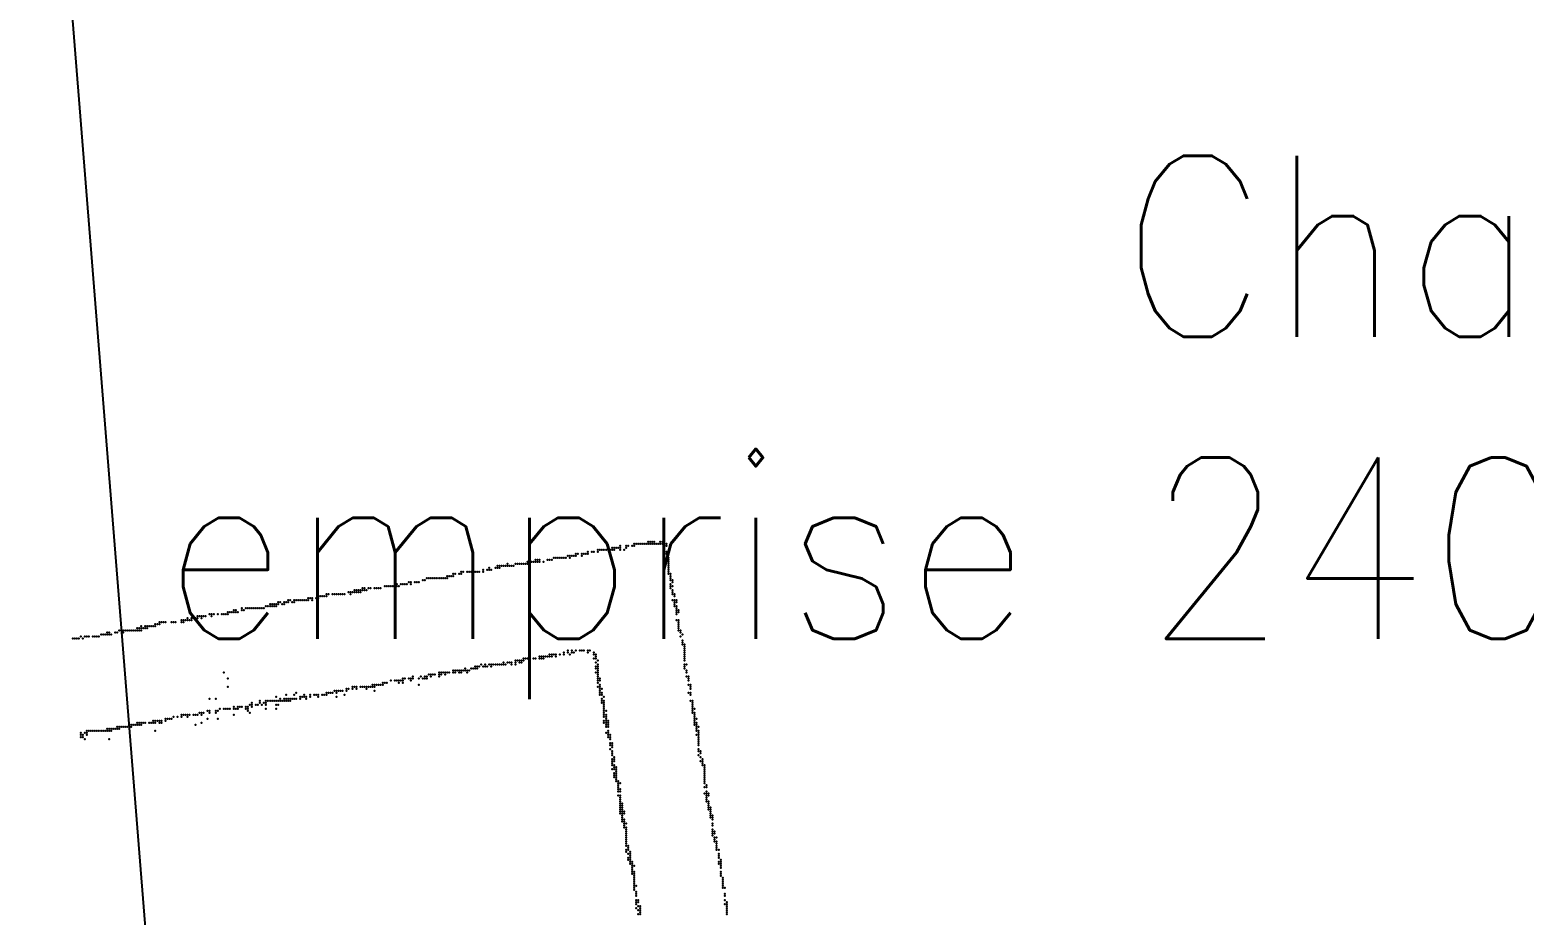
# Model space of a CAD drawing. Header units: metres. Extents: x -48 to 37.9, y -50 to 30.1.
# Drawn here: x 10.1 to 17.53, y 3.25 to 7.65 of the extents above; entities that cross this region are included whole.
import ezdxf

# ---------------------------------------------------------------- set-up
doc = ezdxf.new("R2010")
doc.units = ezdxf.units.M
for name, color, linetype in [('NAVVIS-EMPRISE', 5, 'Continuous'), ('NAVVIS-LABELS', 5, 'Continuous'), ('NAVVIS-NUAGE-0', 8, 'Continuous')]:
    doc.layers.add(name, color=color, linetype=linetype)
doc.styles.add('textstyle3', font='')
doc.styles.get('textstyle3').set_extended_font_data('Standard')

msp = doc.modelspace()

# ---------------------------------------------------------------- linework, layer by layer
at = {"layer": 'NAVVIS-EMPRISE'}
msp.add_lwpolyline([(10.1025, 10.3454), (11.1601, -2.8492), (29.2611, -1.2402), (28.3972, 11.776), (10.1025, 10.3454)], close=True, dxfattribs=at)
at = {"layer": 'NAVVIS-NUAGE-0'}
for p in [(12.876, 5.057), (12.876, 5.057), (12.896, 5.057), (12.906, 5.057), (12.906, 5.057), (12.926, 5.067), (12.926, 5.057), (12.926, 5.057), (12.926, 5.057), (12.936, 5.067), (12.936, 5.067), (12.936, 5.067), (12.936, 5.067), (12.946, 5.067), (12.956, 5.067), (12.956, 5.067), (12.956, 5.067), (12.956, 5.067), (12.966, 5.067), (12.966, 5.067), (12.966, 5.067), (12.976, 5.067), (12.976, 5.067), (12.976, 5.067), (12.986, 5.067), (12.986, 5.067), (12.996, 5.077), (12.996, 5.077), (12.996, 5.067), (13.006, 5.077), (13.006, 5.067), (13.006, 5.067), (13.016, 5.077), (13.016, 5.077), (13.026, 5.077), (13.036, 5.087), (13.036, 5.077), (13.036, 5.067), (13.036, 5.067), (13.056, 5.067), (13.066, 5.087), (13.066, 5.077), (13.076, 5.087), (13.096, 5.087), (13.106, 5.097), (13.106, 5.097), (13.106, 5.097), (13.106, 5.087), (13.106, 5.087), (13.116, 5.097), (13.126, 5.097), (13.126, 5.097), (13.126, 5.097), (13.126, 5.097), (13.136, 5.097), (13.136, 5.097), (13.136, 5.097), (13.136, 5.097), (13.136, 5.097), (13.146, 5.097), (13.156, 5.097), (13.166, 5.097), (13.166, 5.097), (13.176, 5.107), (13.176, 5.097), (13.176, 5.097), (13.186, 5.107), (13.186, 5.107), (13.186, 5.097), (13.186, 5.097), (13.186, 5.097), (13.186, 5.097), (13.196, 5.107), (13.196, 5.097), (13.206, 5.107), (13.206, 5.107), (13.206, 5.097), (13.216, 5.097), (13.226, 5.097), (13.236, 5.107), (13.236, 5.107), (13.236, 5.097), (13.246, 5.107), (13.246, 5.097), (13.246, 5.097), (13.256, 5.097), (13.256, 5.087), (13.266, 5.097), (13.266, 5.087), (13.266, 5.057), (13.266, 5.057), (12.386, 4.977), (12.386, 4.977), (12.416, 4.977), (12.426, 4.987), (12.426, 4.977), (12.436, 4.987), (12.436, 4.987), (12.436, 4.977), (12.446, 4.987), (12.446, 4.987), (12.456, 4.987), (12.456, 4.987), (12.456, 4.987), (12.466, 4.987), (12.466, 4.987), (12.466, 4.987), (12.476, 4.997), (12.476, 4.987), (12.476, 4.987), (12.476, 4.987), (12.486, 4.987), (12.496, 4.987), (12.506, 4.987), (12.506, 4.987), (12.516, 4.997), (12.516, 4.997), (12.516, 4.997), (12.526, 4.997), (12.536, 4.997), (12.536, 4.997), (12.546, 4.997), (12.546, 4.997), (12.556, 4.997), (12.566, 4.997), (12.566, 4.997), (12.566, 4.997), (12.566, 4.997), (12.566, 4.997), (12.566, 4.997), (12.576, 5.007), (12.576, 4.997), (12.586, 4.997), (12.586, 4.997), (12.586, 4.997), (12.586, 4.997), (12.586, 4.997), (12.596, 5.007), (12.596, 5.007), (12.606, 5.007), (12.606, 5.007), (12.606, 5.007), (12.616, 5.017), (12.616, 5.007), (12.616, 5.007), (12.616, 5.007), (12.626, 5.017), (12.626, 5.007), (12.636, 5.017), (12.636, 5.017), (12.636, 5.007), (12.656, 5.007), (12.676, 5.017), (12.686, 5.017), (12.686, 5.017), (12.696, 5.017), (12.696, 5.017), (12.706, 5.027), (12.716, 5.027), (12.716, 5.027), (12.716, 5.027), (12.726, 5.027), (12.726, 5.027), (12.736, 5.027), (12.746, 5.027), (12.746, 5.027), (12.746, 5.027), (12.746, 5.027), (12.746, 5.027), (12.756, 5.027), (12.756, 5.027), (12.766, 5.027), (12.776, 5.037), (12.776, 5.037), (12.786, 5.037), (12.786, 5.037), (12.786, 5.027), (12.796, 5.037), (12.796, 5.037), (12.796, 5.037), (12.796, 5.037), (12.806, 5.037), (12.806, 5.037), (12.806, 5.037), (12.816, 5.047), (12.816, 5.047), (12.816, 5.047), (12.816, 5.047), (12.816, 5.037), (12.826, 5.047), (12.846, 5.047), (12.846, 5.047), (12.846, 5.047), (12.846, 5.037), (12.856, 5.047), (12.856, 5.047), (12.856, 5.047), (12.866, 5.047), (12.866, 5.047), (12.876, 5.047), (13.266, 5.047), (13.276, 5.027), (13.276, 5.027), (13.276, 5.027), (13.276, 5.017), (13.276, 5.017), (13.276, 5.007), (13.276, 4.997), (13.276, 4.997), (13.276, 4.997), (13.276, 4.987), (13.276, 4.977), (11.986, 4.907), (11.986, 4.907), (11.996, 4.907), (11.996, 4.907), (11.996, 4.907), (12.016, 4.907), (12.026, 4.907), (12.036, 4.907), (12.036, 4.907), (12.056, 4.917), (12.066, 4.917), (12.066, 4.917), (12.066, 4.917), (12.076, 4.927), (12.076, 4.927), (12.086, 4.927), (12.096, 4.927), (12.096, 4.927), (12.096, 4.927), (12.106, 4.927), (12.116, 4.927), (12.116, 4.927), (12.116, 4.927), (12.126, 4.927), (12.126, 4.927), (12.136, 4.927), (12.136, 4.927), (12.146, 4.927), (12.146, 4.927), (12.146, 4.927), (12.156, 4.927), (12.156, 4.927), (12.166, 4.927), (12.166, 4.927), (12.176, 4.937), (12.176, 4.927), (12.176, 4.927), (12.176, 4.927), (12.176, 4.927), (12.186, 4.937), (12.196, 4.937), (12.196, 4.937), (12.196, 4.937), (12.206, 4.947), (12.206, 4.937), (12.206, 4.937), (12.216, 4.947), (12.236, 4.947), (12.236, 4.947), (12.236, 4.947), (12.246, 4.957), (12.246, 4.947), (12.256, 4.957), (12.256, 4.957), (12.256, 4.957), (12.276, 4.957), (12.276, 4.957), (12.276, 4.957), (12.276, 4.957), (12.276, 4.957), (12.276, 4.957), (12.276, 4.957), (12.286, 4.957), (12.286, 4.957), (12.286, 4.957), (12.286, 4.957), (12.296, 4.957), (12.306, 4.957), (12.316, 4.957), (12.316, 4.957), (12.316, 4.957), (12.316, 4.957), (12.316, 4.957), (12.316, 4.957), (12.316, 4.957), (12.326, 4.957), (12.326, 4.957), (12.336, 4.957), (12.336, 4.957), (12.336, 4.957), (12.336, 4.957), (12.356, 4.967), (12.356, 4.967), (12.356, 4.967), (12.356, 4.957), (12.376, 4.967), (12.386, 4.967), (12.396, 4.967), (12.396, 4.967), (13.276, 4.967), (13.276, 4.957), (13.276, 4.957), (13.276, 4.947), (13.286, 4.947), (13.286, 4.947), (13.286, 4.937), (13.286, 4.927), (13.286, 4.927), (13.286, 4.927), (13.286, 4.927), (13.286, 4.917), (13.286, 4.917), (13.296, 4.917), (13.296, 4.907), (11.536, 4.837), (11.536, 4.837), (11.546, 4.837), (11.546, 4.837), (11.556, 4.837), (11.566, 4.837), (11.566, 4.837), (11.566, 4.837), (11.576, 4.847), (11.576, 4.847), (11.576, 4.837), (11.576, 4.837), (11.586, 4.847), (11.586, 4.847), (11.586, 4.847), (11.606, 4.847), (11.616, 4.847), (11.616, 4.847), (11.616, 4.847), (11.626, 4.847), (11.626, 4.847), (11.636, 4.847), (11.636, 4.847), (11.636, 4.847), (11.636, 4.847), (11.646, 4.847), (11.646, 4.847), (11.656, 4.847), (11.656, 4.847), (11.656, 4.847), (11.666, 4.847), (11.666, 4.847), (11.686, 4.857), (11.696, 4.857), (11.696, 4.847), (11.706, 4.857), (11.706, 4.857), (11.706, 4.857), (11.706, 4.857), (11.716, 4.867), (11.716, 4.857), (11.726, 4.867), (11.726, 4.867), (11.726, 4.867), (11.726, 4.867), (11.726, 4.867), (11.726, 4.857), (11.726, 4.857), (11.736, 4.867), (11.736, 4.857), (11.746, 4.867), (11.746, 4.857), (11.746, 4.857), (11.756, 4.877), (11.756, 4.867), (11.756, 4.867), (11.766, 4.877), (11.766, 4.867), (11.776, 4.867), (11.776, 4.867), (11.776, 4.867), (11.776, 4.867), (11.776, 4.867), (11.786, 4.877), (11.796, 4.877), (11.816, 4.877), (11.816, 4.877), (11.816, 4.877), (11.816, 4.877), (11.826, 4.877), (11.836, 4.877), (11.846, 4.877), (11.866, 4.887), (11.866, 4.887), (11.866, 4.887), (11.876, 4.887), (11.886, 4.887), (11.886, 4.887), (11.886, 4.887), (11.886, 4.887), (11.896, 4.887), (11.906, 4.887), (11.906, 4.887), (11.916, 4.897), (11.916, 4.887), (11.916, 4.887), (11.916, 4.887), (11.916, 4.887), (11.926, 4.897), (11.926, 4.887), (11.926, 4.887), (11.926, 4.887), (11.936, 4.887), (11.946, 4.897), (11.956, 4.897), (11.966, 4.897), (11.966, 4.897), (11.966, 4.897), (11.976, 4.897), (11.976, 4.897), (11.976, 4.897), (11.996, 4.897), (13.286, 4.897), (13.286, 4.887), (13.286, 4.877), (13.286, 4.877), (13.296, 4.887), (13.296, 4.887), (13.296, 4.887), (13.296, 4.867), (13.296, 4.867), (13.296, 4.857), (13.296, 4.847), (13.296, 4.847), (13.306, 4.847), (13.306, 4.847), (13.306, 4.837), (11.086, 4.757), (11.086, 4.757), (11.096, 4.757), (11.096, 4.757), (11.096, 4.757), (11.106, 4.757), (11.116, 4.767), (11.116, 4.767), (11.116, 4.767), (11.116, 4.757), (11.116, 4.757), (11.116, 4.757), (11.126, 4.767), (11.126, 4.757), (11.126, 4.757), (11.136, 4.757), (11.136, 4.757), (11.156, 4.777), (11.156, 4.767), (11.156, 4.767), (11.156, 4.767), (11.166, 4.767), (11.176, 4.777), (11.186, 4.777), (11.196, 4.777), (11.196, 4.777), (11.196, 4.777), (11.196, 4.777), (11.196, 4.777), (11.196, 4.777), (11.206, 4.777), (11.206, 4.777), (11.206, 4.777), (11.216, 4.777), (11.216, 4.777), (11.226, 4.777), (11.226, 4.777), (11.236, 4.777), (11.236, 4.777), (11.236, 4.777), (11.236, 4.777), (11.236, 4.777), (11.236, 4.777), (11.236, 4.777), (11.246, 4.777), (11.246, 4.777), (11.246, 4.777), (11.256, 4.777), (11.256, 4.777), (11.266, 4.777), (11.276, 4.787), (11.276, 4.787), (11.276, 4.787), (11.276, 4.787), (11.276, 4.787), (11.276, 4.787), (11.286, 4.787), (11.286, 4.787), (11.286, 4.787), (11.296, 4.797), (11.296, 4.787), (11.296, 4.787), (11.296, 4.787), (11.306, 4.797), (11.306, 4.787), (11.316, 4.797), (11.316, 4.797), (11.316, 4.797), (11.316, 4.787), (11.316, 4.787), (11.316, 4.787), (11.316, 4.787), (11.316, 4.787), (11.326, 4.797), (11.326, 4.797), (11.326, 4.797), (11.326, 4.787), (11.326, 4.787), (11.336, 4.807), (11.336, 4.797), (11.336, 4.797), (11.346, 4.807), (11.356, 4.797), (11.356, 4.797), (11.366, 4.807), (11.366, 4.797), (11.376, 4.807), (11.386, 4.817), (11.386, 4.817), (11.386, 4.807), (11.386, 4.807), (11.386, 4.807), (11.386, 4.807), (11.386, 4.807), (11.386, 4.807), (11.386, 4.807), (11.396, 4.817), (11.406, 4.807), (11.406, 4.807), (11.416, 4.817), (11.416, 4.817), (11.416, 4.807), (11.426, 4.817), (11.426, 4.817), (11.426, 4.817), (11.426, 4.817), (11.436, 4.817), (11.436, 4.817), (11.446, 4.817), (11.446, 4.817), (11.446, 4.817), (11.446, 4.817), (11.456, 4.817), (11.456, 4.817), (11.456, 4.817), (11.456, 4.817), (11.456, 4.817), (11.456, 4.817), (11.456, 4.817), (11.456, 4.817), (11.456, 4.817), (11.466, 4.817), (11.466, 4.817), (11.466, 4.817), (11.476, 4.817), (11.476, 4.817), (11.486, 4.827), (11.486, 4.827), (11.486, 4.827), (11.486, 4.827), (11.486, 4.817), (11.486, 4.817), (11.496, 4.827), (11.506, 4.827), (11.506, 4.817), (11.526, 4.827), (11.526, 4.827), (11.526, 4.827), (11.536, 4.827), (11.536, 4.827), (11.536, 4.827), (11.536, 4.827), (11.536, 4.827), (13.296, 4.817), (13.306, 4.817), (13.306, 4.817), (13.306, 4.807), (13.306, 4.797), (13.306, 4.787), (13.306, 4.787), (13.316, 4.817), (13.316, 4.817), (13.316, 4.807), (13.316, 4.807), (13.316, 4.787), (13.316, 4.787), (13.316, 4.777), (13.316, 4.777), (13.316, 4.777), (13.316, 4.777), (13.316, 4.777), (13.316, 4.767), (13.316, 4.767), (13.316, 4.757), (13.326, 4.767), (13.326, 4.757), (10.656, 4.687), (10.676, 4.687), (10.686, 4.687), (10.696, 4.687), (10.696, 4.687), (10.706, 4.687), (10.706, 4.687), (10.706, 4.687), (10.706, 4.687), (10.706, 4.687), (10.716, 4.687), (10.726, 4.697), (10.726, 4.697), (10.726, 4.687), (10.736, 4.697), (10.736, 4.697), (10.746, 4.707), (10.746, 4.697), (10.746, 4.697), (10.746, 4.697), (10.746, 4.697), (10.756, 4.707), (10.766, 4.707), (10.776, 4.707), (10.776, 4.707), (10.776, 4.707), (10.776, 4.707), (10.806, 4.707), (10.806, 4.707), (10.816, 4.707), (10.816, 4.707), (10.816, 4.707), (10.826, 4.707), (10.856, 4.717), (10.856, 4.717), (10.856, 4.707), (10.856, 4.707), (10.856, 4.707), (10.856, 4.707), (10.866, 4.717), (10.866, 4.707), (10.876, 4.717), (10.876, 4.717), (10.886, 4.727), (10.886, 4.717), (10.896, 4.717), (10.906, 4.727), (10.906, 4.727), (10.906, 4.727), (10.906, 4.727), (10.906, 4.717), (10.916, 4.727), (10.916, 4.727), (10.916, 4.727), (10.916, 4.727), (10.916, 4.727), (10.926, 4.727), (10.926, 4.727), (10.926, 4.727), (10.926, 4.727), (10.926, 4.727), (10.926, 4.727), (10.926, 4.727), (10.936, 4.737), (10.936, 4.727), (10.946, 4.737), (10.956, 4.737), (10.956, 4.737), (10.956, 4.737), (10.956, 4.737), (10.956, 4.727), (10.966, 4.737), (10.966, 4.737), (10.976, 4.737), (10.976, 4.737), (10.996, 4.747), (10.996, 4.747), (10.996, 4.747), (10.996, 4.747), (11.006, 4.747), (11.006, 4.737), (11.016, 4.747), (11.016, 4.747), (11.036, 4.747), (11.036, 4.747), (11.056, 4.747), (11.056, 4.747), (11.056, 4.747), (11.056, 4.747), (11.056, 4.747), (11.066, 4.747), (11.076, 4.747), (11.076, 4.747), (11.086, 4.747), (11.086, 4.747), (13.316, 4.747), (13.316, 4.747), (13.316, 4.747), (13.316, 4.747), (13.316, 4.747), (13.316, 4.747), (13.316, 4.747), (13.316, 4.717), (13.326, 4.717), (13.326, 4.707), (13.326, 4.707), (13.326, 4.697), (13.326, 4.687), (10.316, 4.627), (10.316, 4.627), (10.326, 4.627), (10.326, 4.627), (10.336, 4.627), (10.336, 4.627), (10.346, 4.627), (10.346, 4.627), (10.356, 4.637), (10.366, 4.627), (10.376, 4.637), (10.386, 4.637), (10.386, 4.637), (10.396, 4.637), (10.396, 4.637), (10.416, 4.637), (10.416, 4.637), (10.426, 4.637), (10.426, 4.637), (10.426, 4.637), (10.436, 4.637), (10.446, 4.637), (10.446, 4.637), (10.456, 4.647), (10.456, 4.647), (10.456, 4.647), (10.466, 4.647), (10.476, 4.647), (10.476, 4.647), (10.476, 4.647), (10.486, 4.657), (10.486, 4.657), (10.486, 4.647), (10.486, 4.647), (10.486, 4.647), (10.496, 4.657), (10.496, 4.657), (10.496, 4.657), (10.496, 4.657), (10.496, 4.647), (10.496, 4.647), (10.506, 4.647), (10.526, 4.657), (10.536, 4.657), (10.536, 4.657), (10.536, 4.657), (10.536, 4.657), (10.536, 4.657), (10.546, 4.667), (10.556, 4.667), (10.566, 4.667), (10.566, 4.667), (10.566, 4.667), (10.566, 4.667), (10.566, 4.657), (10.576, 4.667), (10.576, 4.667), (10.576, 4.667), (10.576, 4.667), (10.576, 4.667), (10.586, 4.667), (10.586, 4.667), (10.586, 4.667), (10.596, 4.667), (10.596, 4.667), (10.596, 4.667), (10.606, 4.667), (10.606, 4.667), (10.606, 4.667), (10.606, 4.667), (10.616, 4.667), (10.616, 4.667), (10.616, 4.667), (10.616, 4.667), (10.616, 4.667), (10.626, 4.667), (10.626, 4.667), (10.636, 4.677), (10.636, 4.677), (10.636, 4.667), (10.636, 4.667), (10.646, 4.677), (10.646, 4.667), (10.656, 4.677), (10.656, 4.677), (10.656, 4.677), (10.656, 4.667), (10.666, 4.677), (10.666, 4.677), (10.666, 4.677), (10.676, 4.677), (10.676, 4.677), (10.686, 4.677), (13.326, 4.677), (13.326, 4.667), (13.326, 4.667), (13.336, 4.667), (13.336, 4.667), (13.336, 4.667), (13.336, 4.667), (13.336, 4.657), (13.336, 4.657), (13.336, 4.657), (13.336, 4.637), (13.346, 4.647), (13.346, 4.617), (13.346, 4.617), (13.346, 4.607), (12.636, 4.537), (12.636, 4.537), (12.646, 4.537), (12.646, 4.537), (12.656, 4.537), (12.666, 4.537), (12.666, 4.537), (12.676, 4.537), (12.676, 4.537), (12.676, 4.537), (12.676, 4.537), (12.676, 4.537), (12.676, 4.537), (12.686, 4.547), (12.686, 4.547), (12.686, 4.537), (12.696, 4.547), (12.696, 4.547), (12.696, 4.547), (12.696, 4.547), (12.696, 4.537), (12.706, 4.547), (12.716, 4.547), (12.716, 4.537), (12.736, 4.547), (12.756, 4.557), (12.756, 4.547), (12.756, 4.547), (12.756, 4.547), (12.776, 4.567), (12.776, 4.557), (12.776, 4.557), (12.786, 4.547), (12.796, 4.567), (12.796, 4.567), (12.796, 4.557), (12.806, 4.557), (12.816, 4.567), (12.816, 4.567), (12.836, 4.567), (12.836, 4.567), (12.836, 4.567), (12.836, 4.567), (12.846, 4.567), (12.846, 4.567), (12.846, 4.567), (12.846, 4.567), (12.846, 4.567), (12.856, 4.567), (12.856, 4.567), (12.856, 4.567), (12.876, 4.567), (12.876, 4.557), (12.886, 4.567), (12.906, 4.557), (12.906, 4.557), (12.906, 4.547), (12.916, 4.547), (12.916, 4.547), (12.916, 4.547), (12.916, 4.537), (13.346, 4.597), (13.346, 4.597), (13.356, 4.597), (13.356, 4.597), (13.356, 4.587), (13.356, 4.587), (13.356, 4.577), (13.356, 4.577), (13.356, 4.577), (13.356, 4.567), (13.356, 4.557), (13.356, 4.547), (13.356, 4.547), (13.356, 4.547), (13.356, 4.537), (13.356, 4.537), (13.356, 4.537), (13.356, 4.537), (11.066, 4.457), (12.136, 4.457), (12.136, 4.457), (12.136, 4.457), (12.146, 4.457), (12.156, 4.457), (12.166, 4.457), (12.176, 4.457), (12.176, 4.457), (12.176, 4.457), (12.176, 4.457), (12.176, 4.457), (12.176, 4.457), (12.186, 4.457), (12.186, 4.457), (12.186, 4.457), (12.206, 4.467), (12.206, 4.467), (12.206, 4.457), (12.206, 4.457), (12.216, 4.467), (12.216, 4.457), (12.216, 4.457), (12.226, 4.467), (12.236, 4.467), (12.236, 4.457), (12.246, 4.467), (12.246, 4.457), (12.256, 4.467), (12.266, 4.477), (12.266, 4.477), (12.266, 4.467), (12.266, 4.467), (12.276, 4.467), (12.276, 4.467), (12.276, 4.457), (12.286, 4.467), (12.296, 4.477), (12.306, 4.477), (12.316, 4.487), (12.316, 4.477), (12.316, 4.477), (12.316, 4.477), (12.316, 4.477), (12.326, 4.487), (12.326, 4.487), (12.326, 4.477), (12.326, 4.477), (12.336, 4.487), (12.346, 4.497), (12.356, 4.487), (12.356, 4.487), (12.356, 4.487), (12.366, 4.497), (12.366, 4.497), (12.366, 4.497), (12.366, 4.487), (12.376, 4.487), (12.386, 4.497), (12.396, 4.497), (12.396, 4.487), (12.406, 4.497), (12.406, 4.497), (12.406, 4.497), (12.416, 4.497), (12.426, 4.497), (12.426, 4.497), (12.426, 4.497), (12.436, 4.497), (12.446, 4.497), (12.446, 4.497), (12.456, 4.507), (12.456, 4.507), (12.456, 4.507), (12.456, 4.497), (12.466, 4.497), (12.466, 4.497), (12.466, 4.497), (12.466, 4.497), (12.476, 4.507), (12.476, 4.507), (12.486, 4.507), (12.496, 4.507), (12.496, 4.507), (12.496, 4.507), (12.496, 4.497), (12.516, 4.517), (12.516, 4.507), (12.516, 4.497), (12.526, 4.517), (12.526, 4.517), (12.526, 4.517), (12.536, 4.517), (12.536, 4.507), (12.546, 4.517), (12.546, 4.507), (12.556, 4.527), (12.556, 4.517), (12.556, 4.517), (12.566, 4.527), (12.566, 4.527), (12.566, 4.527), (12.566, 4.527), (12.566, 4.527), (12.576, 4.527), (12.586, 4.527), (12.586, 4.527), (12.606, 4.527), (12.606, 4.527), (12.606, 4.527), (12.616, 4.527), (12.616, 4.527), (12.636, 4.527), (12.636, 4.527), (12.646, 4.527), (12.656, 4.527), (12.906, 4.527), (12.916, 4.527), (12.916, 4.527), (12.916, 4.527), (12.916, 4.507), (12.916, 4.487), (12.916, 4.477), (12.916, 4.457), (12.926, 4.517), (12.926, 4.497), (12.926, 4.497), (12.926, 4.497), (12.926, 4.497), (12.926, 4.487), (12.926, 4.477), (12.926, 4.477), (12.926, 4.477), (12.926, 4.477), (12.926, 4.477), (12.926, 4.467), (12.926, 4.467), (12.926, 4.457), (12.926, 4.457), (12.926, 4.457), (12.926, 4.457), (12.926, 4.457), (13.356, 4.527), (13.356, 4.527), (13.356, 4.517), (13.356, 4.517), (13.356, 4.497), (13.356, 4.497), (13.356, 4.497), (13.356, 4.497), (13.356, 4.497), (13.356, 4.487), (13.356, 4.487), (13.356, 4.477), (13.366, 4.497), (13.366, 4.467), (13.366, 4.457), (13.366, 4.457), (13.366, 4.457), (13.366, 4.457), (11.086, 4.427), (11.086, 4.387), (11.706, 4.387), (11.716, 4.387), (11.726, 4.387), (11.746, 4.387), (11.746, 4.387), (11.746, 4.387), (11.746, 4.387), (11.746, 4.387), (11.756, 4.387), (11.766, 4.387), (11.766, 4.387), (11.766, 4.387), (11.776, 4.387), (11.776, 4.387), (11.786, 4.387), (11.796, 4.387), (11.796, 4.387), (11.806, 4.397), (11.806, 4.397), (11.806, 4.387), (11.816, 4.397), (11.816, 4.397), (11.816, 4.387), (11.826, 4.397), (11.836, 4.397), (11.846, 4.397), (11.856, 4.407), (11.856, 4.407), (11.856, 4.407), (11.856, 4.397), (11.866, 4.407), (11.876, 4.407), (11.896, 4.417), (11.896, 4.417), (11.916, 4.417), (11.926, 4.417), (11.926, 4.417), (11.926, 4.417), (11.936, 4.417), (11.936, 4.407), (11.946, 4.417), (11.946, 4.417), (11.956, 4.427), (11.956, 4.427), (11.956, 4.427), (11.956, 4.417), (11.956, 4.407), (11.966, 4.427), (11.986, 4.427), (11.986, 4.427), (11.996, 4.427), (11.996, 4.427), (11.996, 4.427), (11.996, 4.417), (12.006, 4.437), (12.006, 4.427), (12.006, 4.427), (12.006, 4.427), (12.006, 4.427), (12.036, 4.427), (12.036, 4.397), (12.046, 4.437), (12.056, 4.427), (12.066, 4.437), (12.066, 4.437), (12.066, 4.427), (12.076, 4.437), (12.076, 4.427), (12.076, 4.427), (12.086, 4.447), (12.086, 4.447), (12.096, 4.447), (12.096, 4.437), (12.106, 4.447), (12.106, 4.447), (12.106, 4.447), (12.106, 4.447), (12.106, 4.447), (12.116, 4.447), (12.116, 4.447), (12.136, 4.447), (12.136, 4.447), (12.136, 4.447), (12.136, 4.437), (12.146, 4.447), (12.166, 4.447), (12.926, 4.447), (12.926, 4.447), (12.926, 4.437), (12.926, 4.437), (12.926, 4.437), (12.926, 4.437), (12.926, 4.427), (12.926, 4.427), (12.926, 4.427), (12.926, 4.427), (12.926, 4.427), (12.926, 4.417), (12.926, 4.407), (12.926, 4.387), (12.926, 4.387), (12.936, 4.427), (12.936, 4.427), (12.936, 4.417), (12.936, 4.417), (12.936, 4.417), (12.936, 4.397), (12.936, 4.387), (12.936, 4.387), (13.366, 4.437), (13.376, 4.437), (13.376, 4.437), (13.376, 4.437), (13.376, 4.427), (13.376, 4.427), (13.376, 4.427), (13.376, 4.417), (13.376, 4.417), (13.376, 4.397), (13.386, 4.397), (13.386, 4.397), (13.386, 4.387), (13.386, 4.387), (13.386, 4.387), (10.996, 4.327), (11.026, 4.327), (11.246, 4.317), (11.276, 4.317), (11.286, 4.317), (11.296, 4.317), (11.306, 4.317), (11.316, 4.317), (11.316, 4.317), (11.316, 4.317), (11.326, 4.337), (11.326, 4.317), (11.336, 4.317), (11.346, 4.327), (11.346, 4.317), (11.346, 4.317), (11.356, 4.317), (11.356, 4.317), (11.366, 4.327), (11.366, 4.317), (11.376, 4.347), (11.376, 4.327), (11.376, 4.317), (11.376, 4.317), (11.386, 4.327), (11.386, 4.327), (11.386, 4.317), (11.396, 4.327), (11.396, 4.317), (11.406, 4.327), (11.406, 4.327), (11.406, 4.327), (11.416, 4.347), (11.416, 4.327), (11.426, 4.357), (11.426, 4.327), (11.446, 4.337), (11.446, 4.337), (11.446, 4.327), (11.456, 4.337), (11.456, 4.337), (11.466, 4.347), (11.466, 4.337), (11.476, 4.337), (11.476, 4.337), (11.476, 4.327), (11.496, 4.347), (11.496, 4.347), (11.496, 4.347), (11.496, 4.337), (11.516, 4.347), (11.526, 4.347), (11.526, 4.347), (11.526, 4.347), (11.536, 4.347), (11.536, 4.347), (11.536, 4.337), (11.556, 4.347), (11.556, 4.347), (11.566, 4.347), (11.576, 4.357), (11.576, 4.347), (11.586, 4.357), (11.586, 4.357), (11.586, 4.357), (11.586, 4.357), (11.596, 4.357), (11.596, 4.357), (11.606, 4.357), (11.606, 4.357), (11.606, 4.357), (11.606, 4.357), (11.616, 4.367), (11.626, 4.367), (11.626, 4.367), (11.626, 4.367), (11.626, 4.357), (11.626, 4.337), (11.636, 4.367), (11.636, 4.367), (11.636, 4.367), (11.636, 4.367), (11.636, 4.367), (11.636, 4.367), (11.646, 4.367), (11.646, 4.367), (11.646, 4.367), (11.656, 4.367), (11.656, 4.367), (11.666, 4.347), (11.666, 4.347), (11.676, 4.377), (11.676, 4.377), (11.676, 4.367), (11.676, 4.367), (11.686, 4.377), (11.686, 4.377), (11.706, 4.377), (11.726, 4.377), (11.776, 4.377), (11.816, 4.367), (12.936, 4.377), (12.936, 4.377), (12.936, 4.377), (12.936, 4.377), (12.936, 4.377), (12.936, 4.367), (12.936, 4.367), (12.936, 4.367), (12.936, 4.357), (12.936, 4.347), (12.946, 4.377), (12.946, 4.357), (12.946, 4.347), (12.946, 4.347), (12.946, 4.347), (12.946, 4.347), (12.946, 4.347), (12.946, 4.327), (12.946, 4.317), (12.946, 4.317), (12.946, 4.317), (12.956, 4.337), (12.956, 4.337), (12.956, 4.317), (13.376, 4.357), (13.386, 4.377), (13.386, 4.377), (13.386, 4.377), (13.386, 4.357), (13.386, 4.347), (13.386, 4.347), (13.386, 4.347), (13.386, 4.347), (13.386, 4.347), (13.386, 4.317), (13.386, 4.317), (13.396, 4.317), (13.396, 4.317), (10.816, 4.237), (10.836, 4.237), (10.836, 4.237), (10.836, 4.237), (10.856, 4.247), (10.856, 4.237), (10.856, 4.237), (10.866, 4.247), (10.866, 4.247), (10.876, 4.247), (10.886, 4.247), (10.886, 4.237), (10.896, 4.247), (10.896, 4.247), (10.896, 4.247), (10.896, 4.247), (10.896, 4.247), (10.916, 4.247), (10.926, 4.247), (10.926, 4.247), (10.926, 4.247), (10.936, 4.247), (10.936, 4.247), (10.936, 4.247), (10.946, 4.257), (10.956, 4.257), (10.956, 4.257), (10.956, 4.247), (10.966, 4.257), (10.966, 4.257), (10.986, 4.267), (10.996, 4.267), (10.996, 4.257), (10.996, 4.257), (10.996, 4.257), (11.026, 4.267), (11.026, 4.257), (11.036, 4.267), (11.036, 4.267), (11.036, 4.267), (11.046, 4.277), (11.046, 4.277), (11.066, 4.277), (11.066, 4.277), (11.066, 4.277), (11.076, 4.277), (11.086, 4.277), (11.086, 4.277), (11.096, 4.277), (11.096, 4.277), (11.116, 4.287), (11.116, 4.277), (11.116, 4.277), (11.116, 4.247), (11.126, 4.277), (11.126, 4.277), (11.136, 4.287), (11.136, 4.287), (11.136, 4.287), (11.136, 4.277), (11.146, 4.287), (11.156, 4.287), (11.156, 4.287), (11.176, 4.287), (11.176, 4.277), (11.186, 4.287), (11.186, 4.277), (11.186, 4.267), (11.196, 4.297), (11.196, 4.257), (11.206, 4.307), (11.206, 4.297), (11.206, 4.297), (11.206, 4.297), (11.206, 4.297), (11.206, 4.297), (11.206, 4.287), (11.226, 4.297), (11.236, 4.297), (11.246, 4.307), (11.256, 4.297), (11.266, 4.307), (11.266, 4.307), (11.276, 4.307), (11.276, 4.307), (11.276, 4.307), (11.276, 4.307), (11.276, 4.297), (11.276, 4.277), (11.326, 4.297), (11.326, 4.277), (11.336, 4.297), (12.946, 4.307), (12.946, 4.307), (12.946, 4.307), (12.946, 4.307), (12.956, 4.307), (12.956, 4.307), (12.956, 4.307), (12.956, 4.307), (12.956, 4.297), (12.956, 4.297), (12.956, 4.287), (12.956, 4.287), (12.956, 4.287), (12.956, 4.277), (12.956, 4.277), (12.956, 4.277), (12.956, 4.277), (12.956, 4.277), (12.956, 4.277), (12.956, 4.267), (12.956, 4.267), (12.956, 4.267), (12.956, 4.257), (12.956, 4.247), (12.956, 4.247), (12.956, 4.247), (12.956, 4.237), (12.956, 4.237), (12.966, 4.267), (12.966, 4.247), (12.966, 4.247), (12.966, 4.247), (12.966, 4.247), (12.966, 4.237), (12.966, 4.237), (13.396, 4.307), (13.396, 4.297), (13.396, 4.287), (13.396, 4.287), (13.396, 4.277), (13.396, 4.267), (13.396, 4.257), (13.406, 4.277), (13.406, 4.257), (13.406, 4.247), (13.406, 4.247), (13.406, 4.247), (13.406, 4.247), (13.406, 4.247), (13.406, 4.237), (10.386, 4.167), (10.386, 4.167), (10.386, 4.167), (10.386, 4.167), (10.396, 4.167), (10.406, 4.167), (10.406, 4.167), (10.416, 4.167), (10.416, 4.167), (10.416, 4.167), (10.426, 4.167), (10.426, 4.167), (10.436, 4.167), (10.436, 4.167), (10.436, 4.167), (10.446, 4.167), (10.456, 4.167), (10.456, 4.167), (10.456, 4.167), (10.466, 4.167), (10.476, 4.167), (10.486, 4.177), (10.486, 4.177), (10.486, 4.167), (10.496, 4.177), (10.496, 4.167), (10.496, 4.167), (10.496, 4.167), (10.506, 4.177), (10.506, 4.177), (10.506, 4.177), (10.506, 4.177), (10.506, 4.167), (10.516, 4.177), (10.526, 4.177), (10.526, 4.177), (10.526, 4.177), (10.536, 4.187), (10.536, 4.187), (10.536, 4.177), (10.536, 4.177), (10.536, 4.177), (10.536, 4.177), (10.546, 4.187), (10.546, 4.187), (10.546, 4.187), (10.546, 4.177), (10.556, 4.187), (10.566, 4.187), (10.566, 4.187), (10.566, 4.187), (10.566, 4.187), (10.566, 4.187), (10.576, 4.187), (10.586, 4.187), (10.586, 4.187), (10.596, 4.197), (10.596, 4.187), (10.596, 4.187), (10.606, 4.197), (10.606, 4.197), (10.606, 4.197), (10.606, 4.187), (10.616, 4.197), (10.616, 4.197), (10.626, 4.197), (10.626, 4.197), (10.626, 4.197), (10.626, 4.197), (10.636, 4.207), (10.636, 4.197), (10.646, 4.207), (10.646, 4.207), (10.646, 4.197), (10.656, 4.207), (10.656, 4.207), (10.656, 4.207), (10.656, 4.197), (10.666, 4.207), (10.666, 4.207), (10.676, 4.207), (10.676, 4.207), (10.676, 4.207), (10.676, 4.207), (10.696, 4.207), (10.696, 4.207), (10.696, 4.207), (10.696, 4.207), (10.706, 4.207), (10.706, 4.207), (10.716, 4.217), (10.716, 4.217), (10.716, 4.207), (10.726, 4.217), (10.726, 4.217), (10.726, 4.217), (10.726, 4.207), (10.726, 4.207), (10.726, 4.207), (10.726, 4.167), (10.736, 4.217), (10.736, 4.217), (10.736, 4.217), (10.746, 4.217), (10.746, 4.217), (10.746, 4.217), (10.746, 4.207), (10.756, 4.217), (10.756, 4.217), (10.756, 4.217), (10.756, 4.207), (10.776, 4.227), (10.776, 4.227), (10.776, 4.217), (10.776, 4.217), (10.786, 4.227), (10.796, 4.227), (10.806, 4.227), (10.806, 4.227), (10.806, 4.227), (10.926, 4.197), (10.956, 4.207), (10.986, 4.227), (11.036, 4.227), (12.956, 4.217), (12.956, 4.207), (12.966, 4.227), (12.966, 4.217), (12.966, 4.207), (12.966, 4.207), (12.966, 4.207), (12.966, 4.207), (12.966, 4.197), (12.966, 4.197), (12.966, 4.187), (12.976, 4.217), (12.976, 4.207), (12.976, 4.197), (12.976, 4.187), (12.976, 4.167), (12.976, 4.167), (13.406, 4.227), (13.406, 4.217), (13.406, 4.207), (13.406, 4.207), (13.406, 4.197), (13.416, 4.227), (13.416, 4.207), (13.416, 4.207), (13.416, 4.197), (13.416, 4.187), (13.416, 4.177), (13.416, 4.167), (13.416, 4.167), (13.416, 4.167), (13.416, 4.167), (13.426, 4.187), (13.426, 4.167), (13.426, 4.167), (10.356, 4.157), (10.356, 4.157), (10.356, 4.147), (10.356, 4.147), (10.356, 4.137), (10.366, 4.147), (10.366, 4.137), (10.376, 4.157), (10.376, 4.127), (10.386, 4.157), (10.386, 4.157), (10.386, 4.147), (10.496, 4.127), (12.966, 4.157), (12.966, 4.157), (12.976, 4.157), (12.976, 4.157), (12.976, 4.157), (12.976, 4.147), (12.976, 4.137), (12.986, 4.147), (12.986, 4.137), (12.986, 4.137), (12.986, 4.137), (12.986, 4.127), (12.986, 4.127), (12.986, 4.107), (12.986, 4.097), (12.986, 4.097), (12.986, 4.097), (12.996, 4.107), (12.996, 4.107), (12.996, 4.097), (12.996, 4.097), (12.996, 4.097), (12.996, 4.087), (12.996, 4.087), (12.996, 4.087), (13.416, 4.147), (13.426, 4.157), (13.426, 4.147), (13.426, 4.137), (13.426, 4.127), (13.426, 4.127), (13.426, 4.127), (13.426, 4.117), (13.426, 4.107), (13.426, 4.107), (13.426, 4.097), (13.426, 4.097), (12.986, 4.077), (12.996, 4.067), (12.996, 4.067), (12.996, 4.067), (12.996, 4.067), (12.996, 4.067), (12.996, 4.067), (12.996, 4.057), (12.996, 4.057), (12.996, 4.057), (12.996, 4.057), (12.996, 4.047), (12.996, 4.047), (12.996, 4.047), (12.996, 4.047), (12.996, 4.027), (12.996, 4.017), (13.006, 4.037), (13.006, 4.027), (13.006, 4.027), (13.006, 4.027), (13.006, 4.027), (13.006, 4.017), (13.006, 4.017), (13.426, 4.077), (13.426, 4.077), (13.426, 4.077), (13.426, 4.067), (13.426, 4.067), (13.426, 4.047), (13.436, 4.067), (13.436, 4.057), (13.436, 4.057), (13.436, 4.037), (13.436, 4.037), (13.436, 4.017), (13.446, 4.027), (13.446, 4.017), (12.996, 4.007), (12.996, 4.007), (12.996, 3.997), (12.996, 3.977), (13.006, 3.997), (13.006, 3.997), (13.006, 3.997), (13.006, 3.987), (13.006, 3.977), (13.006, 3.957), (13.006, 3.947), (13.006, 3.937), (13.016, 3.987), (13.016, 3.977), (13.016, 3.977), (13.016, 3.977), (13.016, 3.977), (13.016, 3.967), (13.016, 3.957), (13.016, 3.957), (13.016, 3.947), (13.016, 3.947), (13.016, 3.937), (13.446, 4.007), (13.446, 3.997), (13.446, 3.997), (13.446, 3.997), (13.446, 3.997), (13.456, 3.997), (13.456, 3.987), (13.456, 3.977), (13.456, 3.967), (13.456, 3.967), (13.456, 3.957), (13.456, 3.957), (13.456, 3.947), (13.456, 3.947), (13.456, 3.947), (13.456, 3.947), (13.456, 3.937), (13.016, 3.927), (13.016, 3.927), (13.016, 3.917), (13.016, 3.917), (13.026, 3.917), (13.026, 3.907), (13.026, 3.907), (13.026, 3.907), (13.026, 3.907), (13.026, 3.907), (13.026, 3.907), (13.026, 3.907), (13.026, 3.907), (13.026, 3.907), (13.026, 3.897), (13.026, 3.897), (13.026, 3.887), (13.026, 3.887), (13.026, 3.887), (13.026, 3.887), (13.026, 3.887), (13.026, 3.877), (13.026, 3.867), (13.036, 3.907), (13.036, 3.877), (13.036, 3.867), (13.036, 3.867), (13.456, 3.927), (13.456, 3.927), (13.456, 3.927), (13.456, 3.927), (13.456, 3.917), (13.456, 3.917), (13.456, 3.907), (13.456, 3.907), (13.456, 3.907), (13.456, 3.887), (13.466, 3.897), (13.466, 3.887), (13.466, 3.867), (13.466, 3.867), (13.026, 3.847), (13.036, 3.847), (13.036, 3.847), (13.036, 3.847), (13.036, 3.847), (13.036, 3.847), (13.036, 3.837), (13.036, 3.837), (13.036, 3.837), (13.036, 3.837), (13.036, 3.827), (13.036, 3.827), (13.036, 3.817), (13.036, 3.817), (13.036, 3.817), (13.036, 3.817), (13.036, 3.817), (13.036, 3.817), (13.036, 3.817), (13.036, 3.817), (13.036, 3.807), (13.036, 3.807), (13.036, 3.807), (13.036, 3.807), (13.036, 3.797), (13.046, 3.807), (13.046, 3.807), (13.046, 3.797), (13.046, 3.797), (13.456, 3.857), (13.456, 3.857), (13.466, 3.857), (13.466, 3.847), (13.466, 3.847), (13.466, 3.847), (13.466, 3.847), (13.466, 3.847), (13.466, 3.847), (13.466, 3.837), (13.466, 3.837), (13.466, 3.837), (13.466, 3.837), (13.466, 3.837), (13.466, 3.827), (13.466, 3.817), (13.476, 3.857), (13.476, 3.847), (13.476, 3.817), (13.476, 3.817), (13.476, 3.817), (13.476, 3.817), (13.476, 3.817), (13.476, 3.817), (13.476, 3.807), (13.476, 3.807), (13.476, 3.807), (13.476, 3.797), (13.476, 3.797), (13.476, 3.797), (13.036, 3.787), (13.036, 3.777), (13.036, 3.777), (13.036, 3.767), (13.036, 3.757), (13.046, 3.787), (13.046, 3.777), (13.046, 3.777), (13.046, 3.777), (13.046, 3.767), (13.046, 3.767), (13.046, 3.767), (13.046, 3.767), (13.046, 3.757), (13.046, 3.757), (13.046, 3.747), (13.046, 3.747), (13.046, 3.747), (13.046, 3.747), (13.046, 3.737), (13.046, 3.727), (13.046, 3.727), (13.046, 3.717), (13.056, 3.767), (13.056, 3.767), (13.056, 3.757), (13.056, 3.727), (13.056, 3.727), (13.056, 3.727), (13.056, 3.717), (13.056, 3.717), (13.056, 3.717), (13.476, 3.787), (13.476, 3.777), (13.476, 3.777), (13.486, 3.787), (13.486, 3.787), (13.486, 3.777), (13.486, 3.777), (13.486, 3.767), (13.486, 3.767), (13.486, 3.757), (13.486, 3.747), (13.486, 3.747), (13.486, 3.737), (13.496, 3.747), (13.496, 3.737), (13.496, 3.737), (13.496, 3.737), (13.496, 3.727), (13.056, 3.707), (13.056, 3.707), (13.056, 3.707), (13.056, 3.707), (13.056, 3.707), (13.056, 3.697), (13.056, 3.697), (13.056, 3.697), (13.056, 3.697), (13.056, 3.687), (13.066, 3.707), (13.066, 3.687), (13.066, 3.677), (13.066, 3.667), (13.066, 3.667), (13.066, 3.667), (13.066, 3.667), (13.066, 3.657), (13.066, 3.657), (13.066, 3.657), (13.066, 3.647), (13.066, 3.647), (13.496, 3.707), (13.496, 3.707), (13.496, 3.707), (13.496, 3.707), (13.496, 3.697), (13.496, 3.677), (13.496, 3.667), (13.496, 3.667), (13.496, 3.667), (13.496, 3.657), (13.496, 3.647), (13.496, 3.647), (13.496, 3.647), (13.496, 3.647), (13.506, 3.667), (13.506, 3.657), (13.506, 3.657), (13.066, 3.637), (13.066, 3.637), (13.066, 3.637), (13.066, 3.637), (13.066, 3.637), (13.066, 3.637), (13.066, 3.627), (13.066, 3.627), (13.066, 3.627), (13.066, 3.627), (13.066, 3.627), (13.066, 3.617), (13.066, 3.617), (13.066, 3.617), (13.066, 3.607), (13.066, 3.607), (13.066, 3.597), (13.066, 3.577), (13.066, 3.577), (13.066, 3.567), (13.076, 3.597), (13.076, 3.597), (13.076, 3.597), (13.076, 3.587), (13.076, 3.587), (13.076, 3.587), (13.076, 3.587), (13.076, 3.587), (13.076, 3.587), (13.076, 3.577), (13.076, 3.577), (13.086, 3.567), (13.506, 3.637), (13.506, 3.637), (13.506, 3.627), (13.506, 3.627), (13.506, 3.627), (13.506, 3.627), (13.506, 3.617), (13.516, 3.637), (13.516, 3.617), (13.516, 3.607), (13.516, 3.597), (13.516, 3.587), (13.516, 3.587), (13.516, 3.587), (13.516, 3.587), (13.516, 3.587), (13.516, 3.587), (13.516, 3.577), (13.516, 3.577), (13.516, 3.577), (13.526, 3.577), (13.526, 3.577), (13.076, 3.557), (13.076, 3.557), (13.076, 3.557), (13.076, 3.557), (13.076, 3.537), (13.076, 3.537), (13.076, 3.527), (13.086, 3.557), (13.086, 3.557), (13.086, 3.557), (13.086, 3.557), (13.086, 3.557), (13.086, 3.557), (13.086, 3.547), (13.086, 3.547), (13.086, 3.547), (13.086, 3.547), (13.086, 3.537), (13.086, 3.527), (13.086, 3.527), (13.086, 3.527), (13.086, 3.527), (13.086, 3.517), (13.086, 3.517), (13.086, 3.517), (13.086, 3.507), (13.096, 3.517), (13.096, 3.507), (13.096, 3.497), (13.106, 3.497), (13.106, 3.497), (13.526, 3.557), (13.526, 3.547), (13.526, 3.537), (13.526, 3.517), (13.526, 3.507), (13.536, 3.527), (13.536, 3.517), (13.536, 3.507), (13.536, 3.507), (13.536, 3.497), (13.536, 3.497), (13.536, 3.497), (13.536, 3.497), (13.536, 3.497), (13.096, 3.487), (13.096, 3.487), (13.096, 3.487), (13.096, 3.487), (13.096, 3.477), (13.096, 3.477), (13.096, 3.477), (13.096, 3.477), (13.096, 3.467), (13.096, 3.467), (13.096, 3.467), (13.096, 3.457), (13.096, 3.457), (13.106, 3.467), (13.106, 3.457), (13.106, 3.457), (13.106, 3.447), (13.106, 3.447), (13.106, 3.447), (13.106, 3.447), (13.106, 3.437), (13.106, 3.437), (13.106, 3.427), (13.106, 3.427), (13.106, 3.427), (13.106, 3.427), (13.106, 3.417), (13.106, 3.417), (13.106, 3.417), (13.106, 3.417), (13.106, 3.417), (13.536, 3.487), (13.536, 3.467), (13.536, 3.457), (13.536, 3.447), (13.536, 3.447), (13.546, 3.437), (13.546, 3.427), (13.546, 3.427), (13.546, 3.417), (13.546, 3.417), (13.106, 3.407), (13.106, 3.407), (13.106, 3.407), (13.106, 3.407), (13.106, 3.407), (13.106, 3.407), (13.106, 3.407), (13.106, 3.407), (13.106, 3.397), (13.106, 3.397), (13.106, 3.387), (13.106, 3.387), (13.106, 3.387), (13.106, 3.387), (13.106, 3.377), (13.106, 3.377), (13.106, 3.377), (13.106, 3.377), (13.116, 3.397), (13.116, 3.367), (13.116, 3.367), (13.116, 3.357), (13.116, 3.357), (13.116, 3.357), (13.116, 3.347), (13.116, 3.347), (13.546, 3.407), (13.546, 3.397), (13.546, 3.387), (13.556, 3.387), (13.556, 3.387), (13.556, 3.357), (13.556, 3.357), (13.556, 3.357), (13.556, 3.347), (13.556, 3.347), (13.556, 3.347), (13.556, 3.347), (13.116, 3.327), (13.116, 3.327), (13.116, 3.327), (13.116, 3.317), (13.116, 3.317), (13.116, 3.317), (13.116, 3.307), (13.116, 3.287), (13.126, 3.327), (13.126, 3.327), (13.126, 3.317), (13.126, 3.317), (13.126, 3.317), (13.126, 3.317), (13.126, 3.317), (13.126, 3.297), (13.126, 3.297), (13.126, 3.297), (13.126, 3.277), (13.126, 3.277), (13.126, 3.277), (13.126, 3.277), (13.136, 3.297), (13.136, 3.297), (13.136, 3.287), (13.136, 3.277), (13.136, 3.277), (13.136, 3.277), (13.556, 3.327), (13.556, 3.307), (13.566, 3.317), (13.566, 3.317), (13.566, 3.317), (13.566, 3.317), (13.566, 3.307), (13.566, 3.307), (13.566, 3.307), (13.566, 3.297), (13.566, 3.287), (13.566, 3.277), (13.566, 3.277), (13.566, 3.277), (13.566, 3.277), (13.126, 3.257), (13.126, 3.257), (13.136, 3.267), (13.136, 3.267), (13.136, 3.267), (13.136, 3.257), (13.136, 3.257), (13.566, 3.267), (13.566, 3.267), (13.566, 3.267), (13.566, 3.257)]:
    msp.add_point(p, dxfattribs=at)

# ---------------------------------------------------------------- texts
at = {"layer": 'NAVVIS-LABELS', "insert": (17.8047, 5.6755), "char_height": 0.9, "attachment_point": 5, "style": 'textstyle3'}
msp.add_mtext('Chapelle\\Pemprise 240 m² (NavVis)', dxfattribs=at)

doc.saveas('drawing.dxf')
